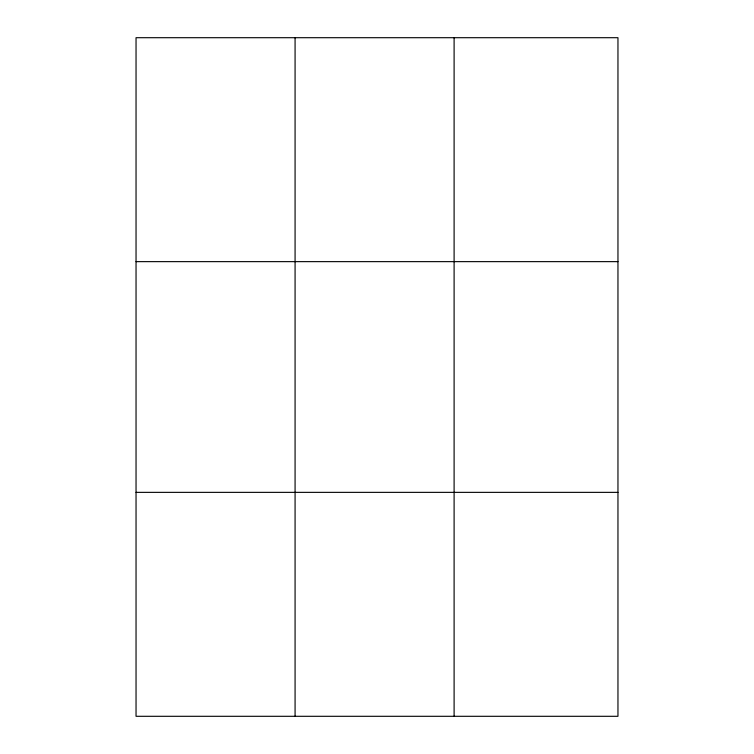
<?xml version="1.0" encoding="UTF-8"?>
<svg xmlns="http://www.w3.org/2000/svg" width="754" height="754" viewBox="0 0 754 754"><rect width="100%" height="100%" fill="white"/><g stroke="black" fill="none" stroke-linecap="round" stroke-linejoin="round"><path stroke-width="1.13" d="M295.078 716.3L295.078 37.7M454.106 716.3L454.106 37.7M617.96 492.362L617.96 716.3L136.04 716.3L136.04 37.7L617.96 37.7L617.96 492.362L136.04 492.362M136.04 261.638L617.96 261.638"/></g></svg>
